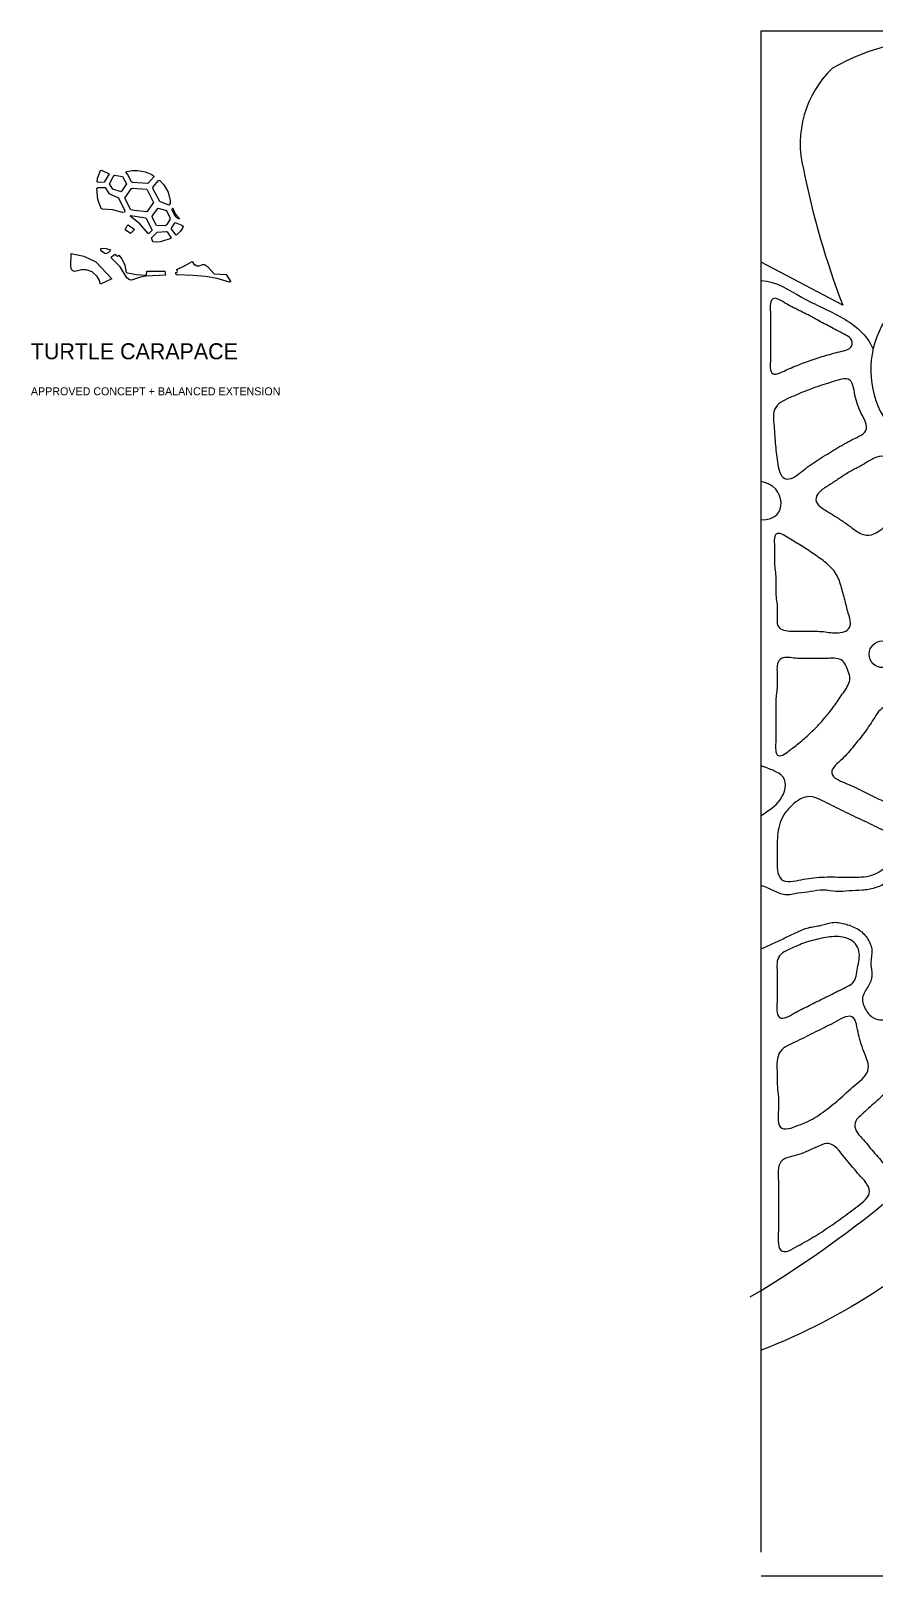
# Model space of a CAD drawing. Header units: inches. Extents: x 36 to 189, y -75 to 56.
# Drawn here: x 128 to 149.07, y 17.31 to 55.9 of the extents above; entities that cross this region are included whole.
import ezdxf

# ---------------------------------------------------------------- set-up
doc = ezdxf.new("R2010")
doc.units = ezdxf.units.IN
for name, color, linetype, lineweight in [('01_ORIGINAL_CAD', 7, 'Continuous', 20), ('10_EXTENSION_MASSES', 7, 'Continuous', 15), ('11_NODAL_COURTS', 7, 'Continuous', 15), ('12_OPTION_LABEL', 7, 'Continuous', 15), ('13_CONCEPT_ICON', 7, 'Continuous', 15), ('15_NEIGHBOURHOOD_CIRCULATION', 7, 'Continuous', 13)]:
    doc.layers.add(name, color=color, linetype=linetype, lineweight=lineweight)

# ---------------------------------------------------------------- blocks, each defined once
blk = doc.blocks.new('CONCEPT_ICON_02_TURTLE')
at = {"layer": '13_CONCEPT_ICON'}
for points in [[(48.27, 45.26), (49.14, 44.83), (48.56, 43.84), (47.86, 43.82), (47.76, 43.89), (47.81, 44.33), (48.13, 45.19)], [(51.81, 45.21), (52.49, 45.21), (53.34, 45.05), (54.11, 44.73), (54.31, 44.58), (54.34, 44.48), (53.66, 43.71), (51.87, 43.82), (51.77, 43.89), (51.29, 44.8), (51.1, 45), (51.23, 45.1)], [(47.83, 43.22), (48.7, 43.22), (49.12, 42.55), (50.23, 42.04), (50.98, 40.5), (50.93, 40.36), (50.71, 40.33), (49.59, 40.62), (48.37, 40.7), (48.22, 40.8), (47.82, 41.82), (47.71, 43.1)], [(49.79, 44.65), (50.71, 44.51), (51.16, 43.66), (50.53, 42.74), (49.56, 43.04), (49.19, 43.67), (49.62, 44.47)], [(51.86, 43.17), (53.55, 43.04), (54.32, 41.5), (53.53, 40.41), (52.09, 40.54), (51.67, 40.64), (51, 41.93), (51, 42.05), (51.74, 43.1)], [(54.92, 44.09), (55.04, 44.06), (55.51, 43.53), (56.02, 42.67), (56.26, 41.73), (56.26, 41.37), (56.11, 41.16), (55.04, 41.61), (54.24, 43.11), (54.27, 43.32)], [(51.66, 39.98), (53.43, 39.71), (54.14, 38.26), (53.78, 37.89), (53.68, 37.89), (52.73, 39.01), (51.59, 39.89)], [(54.85, 40.84), (55.84, 40.54), (56.23, 39.75), (56.23, 39.49), (55.86, 38.93), (55.69, 38.78), (54.66, 38.8), (54.17, 39.76), (54.19, 39.99)], [(56.58, 40.82), (56.85, 40.18), (57.32, 39.56), (57.02, 39.69), (56.85, 39.9), (56.5, 40.65), (56.53, 40.81)], [(51.36, 38.88), (52.1, 38.34), (51.65, 37.86), (51.01, 38.29), (51.25, 38.78)], [(55.77, 38.13), (55.89, 38.06), (56.34, 37.41), (56.32, 37.3), (55.11, 36.92), (54.71, 36.87), (54.25, 36.91), (54.09, 37.36), (54.72, 38.02)], [(56.84, 39.15), (57.6, 38.85), (57.75, 38.73), (57.7, 38.5), (57.46, 38.15), (57.07, 37.76), (56.94, 37.7), (56.4, 38.39), (56.4, 38.49)], [(48.24, 36.16), (48.81, 36.12), (49.29, 35.97), (49.23, 35.82), (49.03, 35.63), (48.72, 35.52), (48.28, 35.78), (48.2, 35.97)], [(48.15, 31.98), (47.99, 32.48), (47.75, 32.89), (47.16, 33.4), (46.46, 33.67), (45.93, 33.67), (45.17, 33.45), (44.93, 33.53), (44.78, 33.69), (44.7, 34.09), (44.72, 35.56), (46.2, 35.25), (47.6, 34.6), (49.45, 32.6)], [(49.8, 35.46), (50.13, 35.25), (50.26, 35.36), (50.61, 34.95), (50.97, 34.21), (51.13, 33.36), (52.29, 33.12), (53.48, 33.03), (53.55, 33.51), (55.62, 33.51), (55.72, 33.03), (53.47, 32.92), (52.81, 32.79), (51.74, 32.44), (51.52, 32.47), (51.21, 32.72), (50.43, 34.02), (49.42, 35), (49.42, 35.18)], [(59.07, 34.21), (59.15, 34.26), (59.36, 34.13), (59.68, 34.13), (60.03, 34.29), (60.26, 34.29), (60.58, 34.05), (61.38, 33.17), (62.78, 33.11), (63.33, 32.25), (63.14, 32.21), (61.73, 32.66), (60.38, 32.87), (58.94, 33.01), (57.04, 33.06), (56.91, 33.16), (56.91, 33.33), (57.08, 33.38), (57.12, 33.47), (57.04, 33.7), (57.93, 34.11), (58.8, 34.62)]]:
    blk.add_lwpolyline(points, close=True, dxfattribs=at)
blk = doc.blocks.new('OPTION_02_TURTLE')
at = {"layer": '13_CONCEPT_ICON', "xscale": 0.2146592628810802, "yscale": 0.2146592628810802, "zscale": 0.2146592628810802}
blk.add_blockref('CONCEPT_ICON_02_TURTLE', (64.405, 42.71), dxfattribs=at)
at = {"layer": '12_OPTION_LABEL'}
for s, height, p in [('TURTLE CARAPACE', 0.4, (73, 47.7)), ('APPROVED CONCEPT + BALANCED EXTENSION', 0.2, (73, 46.8))]:
    blk.add_text(s, height=height, dxfattribs=at).set_placement(p)
blk = doc.blocks.new('OPTION_03_STARFISH')
at = {"layer": '01_ORIGINAL_CAD'}
for p, q in [((36.248, 17.906), (36.248, 55.9)), ((36.248, 55.9), (71.442, 55.9)), ((71.442, 17.312), (36.248, 17.312))]:
    blk.add_line(p, q, dxfattribs=at)
blk.add_lwpolyline([(38.284, 49.049), (36.248, 50.129)], dxfattribs=at)
blk.add_lwpolyline([(53.65, 30.945), (50.4, 30.004), (48.095, 29.84), (45.427, 29.473), (42.376, 26.597), (41.758, 26.597, -0.10797), (36.248, 22.954)], format="xyb", dxfattribs=at)
for centre, radius, start, end in [((40.658, 50.423), 5.252, 85.2142, 120.0956), ((39.813, 53.089), 2.593, 133.6015, 194.2753), ((57.911, 56.571), 21.019, 191.3089, 200.9684), ((41.312, 47.434), 2.33, 105.2161, 220.7715), ((22.02, 47.825), 27.364, 300.648, 321.9453)]:
    blk.add_arc(centre, radius, start, end, dxfattribs=at)
at = {"layer": '10_EXTENSION_MASSES'}
for points, knots in [([(36.579, 47.329), (36.527, 47.335), (36.493, 47.377), (36.479, 47.437), (36.465, 47.496), (36.471, 47.574), (36.475, 47.647), (36.478, 47.72), (36.479, 47.787), (36.479, 47.855), (36.479, 47.922), (36.478, 47.99), (36.478, 48.058), (36.477, 48.126), (36.478, 48.195), (36.478, 48.263), (36.478, 48.331), (36.477, 48.4), (36.478, 48.468), (36.478, 48.536), (36.478, 48.604), (36.479, 48.672), (36.479, 48.739), (36.479, 48.806), (36.476, 48.878), (36.472, 48.95), (36.465, 49.026), (36.475, 49.091), (36.485, 49.156), (36.512, 49.21), (36.56, 49.221), (36.607, 49.233), (36.675, 49.203), (36.738, 49.168), (36.801, 49.133), (36.86, 49.092), (36.92, 49.058), (36.979, 49.024), (37.039, 48.996), (37.099, 48.966), (37.159, 48.936), (37.22, 48.905), (37.281, 48.875), (37.342, 48.845), (37.404, 48.816), (37.464, 48.784), (37.525, 48.753), (37.583, 48.718), (37.642, 48.685), (37.701, 48.652), (37.76, 48.62), (37.821, 48.589), (37.881, 48.558), (37.943, 48.529), (38.002, 48.497), (38.062, 48.465), (38.119, 48.429), (38.179, 48.398), (38.239, 48.366), (38.302, 48.338), (38.363, 48.302), (38.424, 48.266), (38.484, 48.223), (38.508, 48.168), (38.533, 48.113), (38.523, 48.046), (38.483, 48.001), (38.444, 47.956), (38.374, 47.932), (38.306, 47.913), (38.238, 47.894), (38.171, 47.88), (38.105, 47.864), (38.039, 47.847), (37.975, 47.828), (37.91, 47.809), (37.845, 47.791), (37.78, 47.773), (37.715, 47.752), (37.65, 47.732), (37.586, 47.709), (37.521, 47.687), (37.457, 47.664), (37.392, 47.642), (37.329, 47.619), (37.265, 47.595), (37.203, 47.57), (37.141, 47.546), (37.079, 47.522), (37.017, 47.497), (36.956, 47.47), (36.894, 47.443), (36.833, 47.413), (36.767, 47.383), (36.701, 47.353), (36.631, 47.324), (36.579, 47.329)], [0, 0, 0, 0, 0.03125, 0.03125, 0.03125, 0.0625, 0.0625, 0.0625, 0.09375, 0.09375, 0.09375, 0.125, 0.125, 0.125, 0.15625, 0.15625, 0.15625, 0.1875, 0.1875, 0.1875, 0.21875, 0.21875, 0.21875, 0.25, 0.25, 0.25, 0.28125, 0.28125, 0.28125, 0.3125, 0.3125, 0.3125, 0.34375, 0.34375, 0.34375, 0.375, 0.375, 0.375, 0.40625, 0.40625, 0.40625, 0.4375, 0.4375, 0.4375, 0.46875, 0.46875, 0.46875, 0.5, 0.5, 0.5, 0.53125, 0.53125, 0.53125, 0.5625, 0.5625, 0.5625, 0.59375, 0.59375, 0.59375, 0.625, 0.625, 0.625, 0.65625, 0.65625, 0.65625, 0.6875, 0.6875, 0.6875, 0.71875, 0.71875, 0.71875, 0.75, 0.75, 0.75, 0.78125, 0.78125, 0.78125, 0.8125, 0.8125, 0.8125, 0.84375, 0.84375, 0.84375, 0.875, 0.875, 0.875, 0.90625, 0.90625, 0.90625, 0.9375, 0.9375, 0.9375, 0.96875, 0.96875, 0.96875, 1, 1, 1, 1]), ([(36.564, 46.091), (36.555, 46.172), (36.543, 46.253), (36.552, 46.332), (36.561, 46.41), (36.592, 46.486), (36.643, 46.545), (36.693, 46.604), (36.764, 46.646), (36.837, 46.683), (36.91, 46.72), (36.985, 46.751), (37.058, 46.782), (37.132, 46.814), (37.205, 46.846), (37.278, 46.876), (37.352, 46.906), (37.426, 46.934), (37.501, 46.962), (37.576, 46.99), (37.651, 47.017), (37.727, 47.042), (37.803, 47.067), (37.879, 47.089), (37.956, 47.114), (38.034, 47.139), (38.112, 47.166), (38.193, 47.188), (38.275, 47.209), (38.359, 47.226), (38.42, 47.203), (38.48, 47.18), (38.516, 47.118), (38.539, 47.043), (38.561, 46.969), (38.57, 46.883), (38.586, 46.802), (38.602, 46.721), (38.625, 46.645), (38.652, 46.571), (38.679, 46.496), (38.71, 46.423), (38.747, 46.35), (38.784, 46.276), (38.827, 46.202), (38.855, 46.128), (38.882, 46.053), (38.893, 45.98), (38.863, 45.921), (38.833, 45.862), (38.761, 45.817), (38.687, 45.778), (38.613, 45.739), (38.537, 45.704), (38.465, 45.667), (38.394, 45.63), (38.325, 45.589), (38.257, 45.549), (38.188, 45.509), (38.119, 45.469), (38.051, 45.428), (37.983, 45.386), (37.915, 45.344), (37.848, 45.302), (37.78, 45.26), (37.711, 45.218), (37.644, 45.173), (37.577, 45.129), (37.511, 45.083), (37.446, 45.037), (37.381, 44.99), (37.317, 44.944), (37.252, 44.893), (37.187, 44.842), (37.122, 44.785), (37.05, 44.749), (36.977, 44.712), (36.898, 44.695), (36.836, 44.721), (36.774, 44.748), (36.729, 44.817), (36.701, 44.894), (36.674, 44.97), (36.663, 45.054), (36.653, 45.135), (36.642, 45.216), (36.631, 45.294), (36.621, 45.372), (36.612, 45.451), (36.603, 45.53), (36.597, 45.61), (36.59, 45.69), (36.585, 45.77), (36.581, 45.85), (36.576, 45.93), (36.572, 46.01), (36.564, 46.091)], [0, 0, 0, 0, 0.03125, 0.03125, 0.03125, 0.0625, 0.0625, 0.0625, 0.09375, 0.09375, 0.09375, 0.125, 0.125, 0.125, 0.15625, 0.15625, 0.15625, 0.1875, 0.1875, 0.1875, 0.21875, 0.21875, 0.21875, 0.25, 0.25, 0.25, 0.28125, 0.28125, 0.28125, 0.3125, 0.3125, 0.3125, 0.34375, 0.34375, 0.34375, 0.375, 0.375, 0.375, 0.40625, 0.40625, 0.40625, 0.4375, 0.4375, 0.4375, 0.46875, 0.46875, 0.46875, 0.5, 0.5, 0.5, 0.53125, 0.53125, 0.53125, 0.5625, 0.5625, 0.5625, 0.59375, 0.59375, 0.59375, 0.625, 0.625, 0.625, 0.65625, 0.65625, 0.65625, 0.6875, 0.6875, 0.6875, 0.71875, 0.71875, 0.71875, 0.75, 0.75, 0.75, 0.78125, 0.78125, 0.78125, 0.8125, 0.8125, 0.8125, 0.84375, 0.84375, 0.84375, 0.875, 0.875, 0.875, 0.90625, 0.90625, 0.90625, 0.9375, 0.9375, 0.9375, 0.96875, 0.96875, 0.96875, 1, 1, 1, 1]), ([(37.627, 44.131), (37.596, 44.202), (37.617, 44.284), (37.67, 44.352), (37.724, 44.42), (37.811, 44.473), (37.892, 44.525), (37.973, 44.576), (38.048, 44.625), (38.123, 44.676), (38.199, 44.726), (38.274, 44.777), (38.351, 44.825), (38.428, 44.873), (38.508, 44.917), (38.587, 44.96), (38.666, 45.003), (38.746, 45.045), (38.826, 45.092), (38.905, 45.14), (38.986, 45.193), (39.069, 45.232), (39.152, 45.271), (39.237, 45.296), (39.31, 45.271), (39.383, 45.246), (39.444, 45.171), (39.498, 45.092), (39.552, 45.014), (39.598, 44.932), (39.647, 44.854), (39.695, 44.777), (39.746, 44.703), (39.798, 44.628), (39.85, 44.553), (39.905, 44.476), (39.953, 44.396), (40.002, 44.316), (40.045, 44.231), (40.036, 44.154), (40.028, 44.077), (39.968, 44.007), (39.898, 43.947), (39.828, 43.886), (39.747, 43.835), (39.671, 43.781), (39.596, 43.727), (39.527, 43.671), (39.456, 43.614), (39.386, 43.557), (39.315, 43.5), (39.239, 43.445), (39.163, 43.39), (39.083, 43.337), (38.998, 43.316), (38.913, 43.296), (38.824, 43.307), (38.742, 43.342), (38.66, 43.377), (38.585, 43.437), (38.51, 43.493), (38.435, 43.549), (38.36, 43.602), (38.286, 43.653), (38.211, 43.704), (38.136, 43.754), (38.059, 43.802), (37.982, 43.849), (37.903, 43.896), (37.822, 43.948), (37.741, 44.001), (37.658, 44.06), (37.627, 44.131)], [0, 0, 0, 0, 0.041667, 0.041667, 0.041667, 0.083333, 0.083333, 0.083333, 0.125, 0.125, 0.125, 0.166667, 0.166667, 0.166667, 0.208333, 0.208333, 0.208333, 0.25, 0.25, 0.25, 0.291667, 0.291667, 0.291667, 0.333333, 0.333333, 0.333333, 0.375, 0.375, 0.375, 0.416667, 0.416667, 0.416667, 0.458333, 0.458333, 0.458333, 0.5, 0.5, 0.5, 0.541667, 0.541667, 0.541667, 0.583333, 0.583333, 0.583333, 0.625, 0.625, 0.625, 0.666667, 0.666667, 0.666667, 0.708333, 0.708333, 0.708333, 0.75, 0.75, 0.75, 0.791667, 0.791667, 0.791667, 0.833333, 0.833333, 0.833333, 0.875, 0.875, 0.875, 0.916667, 0.916667, 0.916667, 0.958333, 0.958333, 0.958333, 1, 1, 1, 1]), ([(36.684, 43.353), (36.732, 43.351), (36.794, 43.317), (36.851, 43.282), (36.909, 43.248), (36.963, 43.214), (37.016, 43.182), (37.069, 43.149), (37.121, 43.119), (37.173, 43.087), (37.226, 43.056), (37.279, 43.024), (37.331, 42.99), (37.384, 42.956), (37.435, 42.921), (37.487, 42.886), (37.539, 42.85), (37.591, 42.815), (37.642, 42.779), (37.694, 42.744), (37.745, 42.708), (37.794, 42.671), (37.844, 42.633), (37.892, 42.593), (37.938, 42.551), (37.984, 42.508), (38.028, 42.463), (38.066, 42.413), (38.104, 42.364), (38.137, 42.31), (38.164, 42.254), (38.19, 42.198), (38.21, 42.138), (38.228, 42.079), (38.246, 42.019), (38.263, 41.958), (38.279, 41.899), (38.296, 41.839), (38.314, 41.779), (38.329, 41.719), (38.345, 41.659), (38.359, 41.599), (38.373, 41.539), (38.388, 41.479), (38.402, 41.419), (38.421, 41.359), (38.439, 41.299), (38.462, 41.238), (38.471, 41.177), (38.481, 41.115), (38.478, 41.052), (38.451, 41.003), (38.424, 40.953), (38.372, 40.915), (38.314, 40.894), (38.255, 40.873), (38.19, 40.868), (38.126, 40.868), (38.062, 40.868), (37.999, 40.873), (37.937, 40.88), (37.876, 40.888), (37.815, 40.897), (37.753, 40.903), (37.691, 40.908), (37.628, 40.908), (37.565, 40.908), (37.502, 40.908), (37.439, 40.908), (37.376, 40.907), (37.313, 40.907), (37.251, 40.907), (37.188, 40.907), (37.126, 40.907), (37.063, 40.908), (36.999, 40.91), (36.936, 40.913), (36.87, 40.918), (36.812, 40.934), (36.753, 40.951), (36.702, 40.978), (36.674, 41.024), (36.646, 41.071), (36.641, 41.136), (36.641, 41.2), (36.641, 41.265), (36.646, 41.33), (36.647, 41.394), (36.649, 41.457), (36.647, 41.519), (36.641, 41.581), (36.635, 41.642), (36.624, 41.703), (36.618, 41.765), (36.612, 41.827), (36.61, 41.89), (36.61, 41.952), (36.61, 42.015), (36.613, 42.079), (36.613, 42.141), (36.614, 42.204), (36.612, 42.267), (36.607, 42.329), (36.601, 42.391), (36.59, 42.452), (36.584, 42.514), (36.578, 42.576), (36.576, 42.639), (36.576, 42.701), (36.577, 42.764), (36.578, 42.826), (36.578, 42.888), (36.578, 42.951), (36.577, 43.014), (36.574, 43.082), (36.571, 43.149), (36.567, 43.221), (36.583, 43.272), (36.599, 43.324), (36.635, 43.354), (36.684, 43.353)], [0, 0, 0, 0, 0.025, 0.025, 0.025, 0.05, 0.05, 0.05, 0.075, 0.075, 0.075, 0.1, 0.1, 0.1, 0.125, 0.125, 0.125, 0.15, 0.15, 0.15, 0.175, 0.175, 0.175, 0.2, 0.2, 0.2, 0.225, 0.225, 0.225, 0.25, 0.25, 0.25, 0.275, 0.275, 0.275, 0.3, 0.3, 0.3, 0.325, 0.325, 0.325, 0.35, 0.35, 0.35, 0.375, 0.375, 0.375, 0.4, 0.4, 0.4, 0.425, 0.425, 0.425, 0.45, 0.45, 0.45, 0.475, 0.475, 0.475, 0.5, 0.5, 0.5, 0.525, 0.525, 0.525, 0.55, 0.55, 0.55, 0.575, 0.575, 0.575, 0.6, 0.6, 0.6, 0.625, 0.625, 0.625, 0.65, 0.65, 0.65, 0.675, 0.675, 0.675, 0.7, 0.7, 0.7, 0.725, 0.725, 0.725, 0.75, 0.75, 0.75, 0.775, 0.775, 0.775, 0.8, 0.8, 0.8, 0.825, 0.825, 0.825, 0.85, 0.85, 0.85, 0.875, 0.875, 0.875, 0.9, 0.9, 0.9, 0.925, 0.925, 0.925, 0.95, 0.95, 0.95, 0.975, 0.975, 0.975, 1, 1, 1, 1]), ([(36.783, 37.815), (36.729, 37.794), (36.676, 37.793), (36.645, 37.825), (36.614, 37.857), (36.606, 37.921), (36.605, 37.985), (36.603, 38.049), (36.608, 38.113), (36.61, 38.176), (36.613, 38.238), (36.612, 38.297), (36.612, 38.358), (36.611, 38.418), (36.611, 38.479), (36.611, 38.54), (36.611, 38.601), (36.611, 38.662), (36.611, 38.723), (36.611, 38.784), (36.611, 38.845), (36.611, 38.906), (36.611, 38.967), (36.609, 39.028), (36.61, 39.089), (36.61, 39.15), (36.611, 39.211), (36.617, 39.271), (36.623, 39.331), (36.634, 39.39), (36.64, 39.45), (36.646, 39.51), (36.647, 39.571), (36.648, 39.631), (36.648, 39.692), (36.647, 39.753), (36.645, 39.814), (36.642, 39.876), (36.638, 39.939), (36.642, 40.001), (36.645, 40.063), (36.656, 40.124), (36.688, 40.169), (36.72, 40.214), (36.774, 40.243), (36.832, 40.253), (36.89, 40.262), (36.952, 40.252), (37.014, 40.244), (37.075, 40.236), (37.135, 40.23), (37.195, 40.228), (37.256, 40.226), (37.317, 40.228), (37.378, 40.229), (37.439, 40.23), (37.5, 40.23), (37.561, 40.23), (37.622, 40.229), (37.683, 40.229), (37.743, 40.229), (37.804, 40.229), (37.865, 40.229), (37.926, 40.231), (37.988, 40.232), (38.051, 40.235), (38.112, 40.229), (38.174, 40.222), (38.233, 40.207), (38.276, 40.173), (38.318, 40.14), (38.344, 40.088), (38.368, 40.033), (38.393, 39.978), (38.417, 39.92), (38.435, 39.863), (38.454, 39.805), (38.468, 39.748), (38.461, 39.692), (38.454, 39.636), (38.427, 39.58), (38.397, 39.527), (38.366, 39.473), (38.332, 39.422), (38.298, 39.371), (38.264, 39.321), (38.229, 39.271), (38.194, 39.222), (38.159, 39.172), (38.124, 39.123), (38.09, 39.073), (38.055, 39.023), (38.021, 38.973), (37.984, 38.926), (37.946, 38.878), (37.906, 38.832), (37.867, 38.787), (37.827, 38.741), (37.789, 38.694), (37.749, 38.649), (37.709, 38.603), (37.668, 38.559), (37.626, 38.515), (37.583, 38.471), (37.54, 38.428), (37.496, 38.386), (37.453, 38.343), (37.409, 38.301), (37.364, 38.261), (37.318, 38.221), (37.271, 38.182), (37.225, 38.144), (37.178, 38.106), (37.132, 38.068), (37.085, 38.031), (37.038, 37.994), (36.991, 37.958), (36.94, 37.919), (36.89, 37.88), (36.836, 37.837), (36.783, 37.815)], [0, 0, 0, 0, 0.025, 0.025, 0.025, 0.05, 0.05, 0.05, 0.075, 0.075, 0.075, 0.1, 0.1, 0.1, 0.125, 0.125, 0.125, 0.15, 0.15, 0.15, 0.175, 0.175, 0.175, 0.2, 0.2, 0.2, 0.225, 0.225, 0.225, 0.25, 0.25, 0.25, 0.275, 0.275, 0.275, 0.3, 0.3, 0.3, 0.325, 0.325, 0.325, 0.35, 0.35, 0.35, 0.375, 0.375, 0.375, 0.4, 0.4, 0.4, 0.425, 0.425, 0.425, 0.45, 0.45, 0.45, 0.475, 0.475, 0.475, 0.5, 0.5, 0.5, 0.525, 0.525, 0.525, 0.55, 0.55, 0.55, 0.575, 0.575, 0.575, 0.6, 0.6, 0.6, 0.625, 0.625, 0.625, 0.65, 0.65, 0.65, 0.675, 0.675, 0.675, 0.7, 0.7, 0.7, 0.725, 0.725, 0.725, 0.75, 0.75, 0.75, 0.775, 0.775, 0.775, 0.8, 0.8, 0.8, 0.825, 0.825, 0.825, 0.85, 0.85, 0.85, 0.875, 0.875, 0.875, 0.9, 0.9, 0.9, 0.925, 0.925, 0.925, 0.95, 0.95, 0.95, 0.975, 0.975, 0.975, 1, 1, 1, 1]), ([(38.007, 37.375), (38.003, 37.433), (38.045, 37.495), (38.097, 37.552), (38.148, 37.609), (38.209, 37.66), (38.265, 37.712), (38.32, 37.764), (38.369, 37.818), (38.417, 37.873), (38.465, 37.929), (38.512, 37.986), (38.558, 38.043), (38.605, 38.1), (38.652, 38.157), (38.698, 38.215), (38.744, 38.272), (38.789, 38.331), (38.833, 38.39), (38.877, 38.45), (38.92, 38.51), (38.961, 38.571), (39.002, 38.631), (39.042, 38.692), (39.083, 38.757), (39.123, 38.822), (39.164, 38.891), (39.217, 38.941), (39.27, 38.992), (39.335, 39.025), (39.399, 39.019), (39.463, 39.013), (39.525, 38.968), (39.578, 38.913), (39.631, 38.858), (39.674, 38.794), (39.716, 38.733), (39.759, 38.671), (39.801, 38.611), (39.844, 38.552), (39.887, 38.492), (39.93, 38.431), (39.97, 38.369), (40.01, 38.307), (40.047, 38.243), (40.087, 38.181), (40.127, 38.118), (40.169, 38.057), (40.207, 37.992), (40.244, 37.926), (40.277, 37.856), (40.287, 37.786), (40.298, 37.715), (40.287, 37.643), (40.256, 37.578), (40.226, 37.514), (40.175, 37.456), (40.128, 37.397), (40.081, 37.338), (40.038, 37.277), (39.999, 37.216), (39.961, 37.154), (39.926, 37.091), (39.896, 37.024), (39.866, 36.958), (39.841, 36.888), (39.817, 36.815), (39.793, 36.741), (39.769, 36.664), (39.724, 36.616), (39.68, 36.568), (39.614, 36.549), (39.545, 36.559), (39.477, 36.57), (39.405, 36.609), (39.337, 36.644), (39.268, 36.679), (39.201, 36.71), (39.135, 36.741), (39.068, 36.773), (39.002, 36.805), (38.935, 36.838), (38.868, 36.87), (38.801, 36.903), (38.734, 36.937), (38.668, 36.971), (38.603, 37.006), (38.537, 37.037), (38.47, 37.067), (38.403, 37.094), (38.332, 37.123), (38.261, 37.151), (38.187, 37.181), (38.124, 37.223), (38.062, 37.264), (38.012, 37.317), (38.007, 37.375)], [0, 0, 0, 0, 0.03125, 0.03125, 0.03125, 0.0625, 0.0625, 0.0625, 0.09375, 0.09375, 0.09375, 0.125, 0.125, 0.125, 0.15625, 0.15625, 0.15625, 0.1875, 0.1875, 0.1875, 0.21875, 0.21875, 0.21875, 0.25, 0.25, 0.25, 0.28125, 0.28125, 0.28125, 0.3125, 0.3125, 0.3125, 0.34375, 0.34375, 0.34375, 0.375, 0.375, 0.375, 0.40625, 0.40625, 0.40625, 0.4375, 0.4375, 0.4375, 0.46875, 0.46875, 0.46875, 0.5, 0.5, 0.5, 0.53125, 0.53125, 0.53125, 0.5625, 0.5625, 0.5625, 0.59375, 0.59375, 0.59375, 0.625, 0.625, 0.625, 0.65625, 0.65625, 0.65625, 0.6875, 0.6875, 0.6875, 0.71875, 0.71875, 0.71875, 0.75, 0.75, 0.75, 0.78125, 0.78125, 0.78125, 0.8125, 0.8125, 0.8125, 0.84375, 0.84375, 0.84375, 0.875, 0.875, 0.875, 0.90625, 0.90625, 0.90625, 0.9375, 0.9375, 0.9375, 0.96875, 0.96875, 0.96875, 1, 1, 1, 1]), ([(36.664, 34.877), (36.643, 34.961), (36.642, 35.055), (36.642, 35.146), (36.642, 35.237), (36.644, 35.325), (36.644, 35.413), (36.644, 35.501), (36.642, 35.589), (36.646, 35.677), (36.649, 35.765), (36.658, 35.852), (36.673, 35.938), (36.688, 36.024), (36.71, 36.109), (36.744, 36.189), (36.778, 36.269), (36.824, 36.345), (36.878, 36.414), (36.932, 36.483), (36.995, 36.544), (37.063, 36.603), (37.131, 36.661), (37.203, 36.716), (37.282, 36.747), (37.36, 36.779), (37.444, 36.786), (37.527, 36.77), (37.611, 36.754), (37.692, 36.715), (37.773, 36.676), (37.853, 36.638), (37.932, 36.599), (38.011, 36.56), (38.089, 36.521), (38.168, 36.481), (38.246, 36.441), (38.324, 36.401), (38.403, 36.362), (38.482, 36.324), (38.562, 36.286), (38.642, 36.25), (38.722, 36.213), (38.802, 36.176), (38.881, 36.139), (38.959, 36.1), (39.038, 36.061), (39.114, 36.02), (39.196, 35.983), (39.277, 35.945), (39.363, 35.911), (39.443, 35.869), (39.522, 35.828), (39.595, 35.78), (39.627, 35.712), (39.659, 35.643), (39.649, 35.554), (39.624, 35.468), (39.599, 35.381), (39.558, 35.298), (39.511, 35.222), (39.463, 35.146), (39.409, 35.077), (39.346, 35.017), (39.283, 34.957), (39.211, 34.905), (39.133, 34.867), (39.055, 34.828), (38.97, 34.802), (38.884, 34.787), (38.797, 34.772), (38.709, 34.769), (38.621, 34.768), (38.533, 34.767), (38.444, 34.769), (38.355, 34.769), (38.267, 34.77), (38.178, 34.77), (38.09, 34.771), (38.001, 34.771), (37.913, 34.773), (37.824, 34.77), (37.736, 34.768), (37.649, 34.761), (37.563, 34.752), (37.476, 34.742), (37.391, 34.73), (37.305, 34.714), (37.219, 34.698), (37.131, 34.679), (37.041, 34.668), (36.952, 34.656), (36.86, 34.651), (36.793, 34.686), (36.727, 34.72), (36.685, 34.793), (36.664, 34.877)], [0, 0, 0, 0, 0.03125, 0.03125, 0.03125, 0.0625, 0.0625, 0.0625, 0.09375, 0.09375, 0.09375, 0.125, 0.125, 0.125, 0.15625, 0.15625, 0.15625, 0.1875, 0.1875, 0.1875, 0.21875, 0.21875, 0.21875, 0.25, 0.25, 0.25, 0.28125, 0.28125, 0.28125, 0.3125, 0.3125, 0.3125, 0.34375, 0.34375, 0.34375, 0.375, 0.375, 0.375, 0.40625, 0.40625, 0.40625, 0.4375, 0.4375, 0.4375, 0.46875, 0.46875, 0.46875, 0.5, 0.5, 0.5, 0.53125, 0.53125, 0.53125, 0.5625, 0.5625, 0.5625, 0.59375, 0.59375, 0.59375, 0.625, 0.625, 0.625, 0.65625, 0.65625, 0.65625, 0.6875, 0.6875, 0.6875, 0.71875, 0.71875, 0.71875, 0.75, 0.75, 0.75, 0.78125, 0.78125, 0.78125, 0.8125, 0.8125, 0.8125, 0.84375, 0.84375, 0.84375, 0.875, 0.875, 0.875, 0.90625, 0.90625, 0.90625, 0.9375, 0.9375, 0.9375, 0.96875, 0.96875, 0.96875, 1, 1, 1, 1]), ([(36.703, 31.264), (36.661, 31.294), (36.644, 31.364), (36.638, 31.437), (36.633, 31.509), (36.64, 31.585), (36.643, 31.657), (36.645, 31.729), (36.645, 31.799), (36.644, 31.869), (36.644, 31.939), (36.643, 32.009), (36.644, 32.08), (36.644, 32.151), (36.645, 32.221), (36.644, 32.292), (36.643, 32.362), (36.641, 32.433), (36.64, 32.505), (36.638, 32.577), (36.638, 32.651), (36.66, 32.714), (36.681, 32.778), (36.724, 32.831), (36.779, 32.873), (36.834, 32.915), (36.901, 32.945), (36.966, 32.975), (37.031, 33.004), (37.095, 33.032), (37.159, 33.059), (37.224, 33.086), (37.288, 33.112), (37.354, 33.134), (37.42, 33.156), (37.487, 33.174), (37.554, 33.191), (37.621, 33.209), (37.689, 33.226), (37.757, 33.241), (37.824, 33.256), (37.893, 33.267), (37.962, 33.275), (38.032, 33.282), (38.102, 33.286), (38.173, 33.282), (38.243, 33.278), (38.313, 33.268), (38.38, 33.245), (38.447, 33.223), (38.511, 33.189), (38.562, 33.142), (38.613, 33.095), (38.652, 33.035), (38.674, 32.969), (38.696, 32.904), (38.701, 32.832), (38.696, 32.763), (38.692, 32.693), (38.676, 32.625), (38.664, 32.556), (38.652, 32.487), (38.643, 32.417), (38.629, 32.348), (38.615, 32.278), (38.596, 32.211), (38.557, 32.158), (38.517, 32.105), (38.457, 32.067), (38.394, 32.033), (38.332, 32), (38.266, 31.97), (38.203, 31.939), (38.139, 31.908), (38.077, 31.876), (38.015, 31.844), (37.952, 31.813), (37.889, 31.782), (37.825, 31.751), (37.762, 31.721), (37.699, 31.69), (37.636, 31.658), (37.573, 31.627), (37.511, 31.594), (37.448, 31.562), (37.385, 31.53), (37.321, 31.5), (37.258, 31.469), (37.196, 31.438), (37.134, 31.407), (37.072, 31.371), (37.009, 31.334), (36.946, 31.292), (36.88, 31.267), (36.814, 31.241), (36.746, 31.233), (36.703, 31.264)], [0, 0, 0, 0, 0.03125, 0.03125, 0.03125, 0.0625, 0.0625, 0.0625, 0.09375, 0.09375, 0.09375, 0.125, 0.125, 0.125, 0.15625, 0.15625, 0.15625, 0.1875, 0.1875, 0.1875, 0.21875, 0.21875, 0.21875, 0.25, 0.25, 0.25, 0.28125, 0.28125, 0.28125, 0.3125, 0.3125, 0.3125, 0.34375, 0.34375, 0.34375, 0.375, 0.375, 0.375, 0.40625, 0.40625, 0.40625, 0.4375, 0.4375, 0.4375, 0.46875, 0.46875, 0.46875, 0.5, 0.5, 0.5, 0.53125, 0.53125, 0.53125, 0.5625, 0.5625, 0.5625, 0.59375, 0.59375, 0.59375, 0.625, 0.625, 0.625, 0.65625, 0.65625, 0.65625, 0.6875, 0.6875, 0.6875, 0.71875, 0.71875, 0.71875, 0.75, 0.75, 0.75, 0.78125, 0.78125, 0.78125, 0.8125, 0.8125, 0.8125, 0.84375, 0.84375, 0.84375, 0.875, 0.875, 0.875, 0.90625, 0.90625, 0.90625, 0.9375, 0.9375, 0.9375, 0.96875, 0.96875, 0.96875, 1, 1, 1, 1]), ([(36.652, 30.238), (36.668, 30.32), (36.702, 30.397), (36.758, 30.455), (36.813, 30.512), (36.891, 30.552), (36.97, 30.59), (37.048, 30.628), (37.126, 30.664), (37.203, 30.701), (37.28, 30.738), (37.355, 30.777), (37.431, 30.815), (37.508, 30.853), (37.584, 30.891), (37.661, 30.929), (37.737, 30.967), (37.814, 31.005), (37.889, 31.042), (37.965, 31.08), (38.039, 31.117), (38.117, 31.161), (38.195, 31.205), (38.277, 31.254), (38.354, 31.278), (38.432, 31.302), (38.505, 31.3), (38.552, 31.254), (38.599, 31.208), (38.619, 31.119), (38.638, 31.032), (38.656, 30.944), (38.673, 30.859), (38.693, 30.777), (38.713, 30.695), (38.738, 30.615), (38.765, 30.534), (38.793, 30.454), (38.824, 30.374), (38.856, 30.292), (38.888, 30.211), (38.921, 30.129), (38.924, 30.049), (38.926, 29.969), (38.898, 29.891), (38.85, 29.822), (38.802, 29.754), (38.735, 29.695), (38.669, 29.638), (38.603, 29.582), (38.538, 29.527), (38.474, 29.472), (38.41, 29.416), (38.348, 29.358), (38.285, 29.301), (38.221, 29.245), (38.157, 29.189), (38.091, 29.135), (38.026, 29.081), (37.96, 29.029), (37.892, 28.977), (37.825, 28.926), (37.757, 28.875), (37.686, 28.827), (37.616, 28.779), (37.544, 28.733), (37.469, 28.695), (37.395, 28.657), (37.317, 28.627), (37.237, 28.594), (37.157, 28.562), (37.074, 28.527), (36.989, 28.502), (36.904, 28.478), (36.816, 28.464), (36.759, 28.496), (36.703, 28.528), (36.678, 28.605), (36.67, 28.69), (36.662, 28.776), (36.671, 28.869), (36.676, 28.957), (36.681, 29.046), (36.682, 29.13), (36.678, 29.214), (36.674, 29.299), (36.664, 29.383), (36.657, 29.467), (36.65, 29.552), (36.645, 29.636), (36.643, 29.722), (36.64, 29.807), (36.641, 29.892), (36.64, 29.979), (36.639, 30.066), (36.636, 30.155), (36.652, 30.238)], [0, 0, 0, 0, 0.03125, 0.03125, 0.03125, 0.0625, 0.0625, 0.0625, 0.09375, 0.09375, 0.09375, 0.125, 0.125, 0.125, 0.15625, 0.15625, 0.15625, 0.1875, 0.1875, 0.1875, 0.21875, 0.21875, 0.21875, 0.25, 0.25, 0.25, 0.28125, 0.28125, 0.28125, 0.3125, 0.3125, 0.3125, 0.34375, 0.34375, 0.34375, 0.375, 0.375, 0.375, 0.40625, 0.40625, 0.40625, 0.4375, 0.4375, 0.4375, 0.46875, 0.46875, 0.46875, 0.5, 0.5, 0.5, 0.53125, 0.53125, 0.53125, 0.5625, 0.5625, 0.5625, 0.59375, 0.59375, 0.59375, 0.625, 0.625, 0.625, 0.65625, 0.65625, 0.65625, 0.6875, 0.6875, 0.6875, 0.71875, 0.71875, 0.71875, 0.75, 0.75, 0.75, 0.78125, 0.78125, 0.78125, 0.8125, 0.8125, 0.8125, 0.84375, 0.84375, 0.84375, 0.875, 0.875, 0.875, 0.90625, 0.90625, 0.90625, 0.9375, 0.9375, 0.9375, 0.96875, 0.96875, 0.96875, 1, 1, 1, 1]), ([(38.598, 28.478), (38.574, 28.543), (38.578, 28.614), (38.61, 28.675), (38.642, 28.736), (38.702, 28.789), (38.76, 28.841), (38.817, 28.893), (38.872, 28.945), (38.928, 28.995), (38.983, 29.045), (39.04, 29.093), (39.096, 29.143), (39.151, 29.192), (39.206, 29.244), (39.262, 29.294), (39.318, 29.343), (39.375, 29.392), (39.434, 29.437), (39.493, 29.482), (39.554, 29.525), (39.617, 29.564), (39.681, 29.603), (39.747, 29.639), (39.815, 29.671), (39.883, 29.704), (39.953, 29.733), (40.026, 29.749), (40.099, 29.764), (40.175, 29.767), (40.247, 29.752), (40.32, 29.738), (40.389, 29.707), (40.453, 29.668), (40.517, 29.629), (40.575, 29.582), (40.632, 29.534), (40.689, 29.485), (40.744, 29.436), (40.802, 29.388), (40.859, 29.34), (40.919, 29.294), (40.974, 29.241), (41.028, 29.188), (41.078, 29.129), (41.1, 29.061), (41.122, 28.994), (41.116, 28.919), (41.086, 28.852), (41.057, 28.786), (41.003, 28.729), (40.95, 28.673), (40.898, 28.618), (40.846, 28.564), (40.796, 28.508), (40.746, 28.453), (40.698, 28.396), (40.647, 28.341), (40.596, 28.286), (40.542, 28.233), (40.488, 28.181), (40.434, 28.128), (40.381, 28.075), (40.328, 28.022), (40.275, 27.968), (40.222, 27.915), (40.168, 27.862), (40.115, 27.809), (40.062, 27.756), (40.008, 27.705), (39.953, 27.654), (39.898, 27.604), (39.84, 27.552), (39.782, 27.5), (39.721, 27.445), (39.657, 27.423), (39.593, 27.4), (39.524, 27.41), (39.465, 27.447), (39.406, 27.483), (39.357, 27.547), (39.308, 27.608), (39.259, 27.668), (39.211, 27.725), (39.162, 27.781), (39.113, 27.838), (39.064, 27.894), (39.016, 27.95), (38.968, 28.007), (38.921, 28.065), (38.873, 28.121), (38.824, 28.178), (38.774, 28.233), (38.724, 28.291), (38.673, 28.35), (38.621, 28.412), (38.598, 28.478)], [0, 0, 0, 0, 0.03125, 0.03125, 0.03125, 0.0625, 0.0625, 0.0625, 0.09375, 0.09375, 0.09375, 0.125, 0.125, 0.125, 0.15625, 0.15625, 0.15625, 0.1875, 0.1875, 0.1875, 0.21875, 0.21875, 0.21875, 0.25, 0.25, 0.25, 0.28125, 0.28125, 0.28125, 0.3125, 0.3125, 0.3125, 0.34375, 0.34375, 0.34375, 0.375, 0.375, 0.375, 0.40625, 0.40625, 0.40625, 0.4375, 0.4375, 0.4375, 0.46875, 0.46875, 0.46875, 0.5, 0.5, 0.5, 0.53125, 0.53125, 0.53125, 0.5625, 0.5625, 0.5625, 0.59375, 0.59375, 0.59375, 0.625, 0.625, 0.625, 0.65625, 0.65625, 0.65625, 0.6875, 0.6875, 0.6875, 0.71875, 0.71875, 0.71875, 0.75, 0.75, 0.75, 0.78125, 0.78125, 0.78125, 0.8125, 0.8125, 0.8125, 0.84375, 0.84375, 0.84375, 0.875, 0.875, 0.875, 0.90625, 0.90625, 0.90625, 0.9375, 0.9375, 0.9375, 0.96875, 0.96875, 0.96875, 1, 1, 1, 1]), ([(36.733, 25.452), (36.688, 25.495), (36.674, 25.583), (36.67, 25.671), (36.666, 25.759), (36.673, 25.846), (36.676, 25.931), (36.679, 26.015), (36.678, 26.097), (36.677, 26.18), (36.677, 26.263), (36.677, 26.346), (36.676, 26.43), (36.676, 26.513), (36.676, 26.597), (36.677, 26.68), (36.677, 26.764), (36.677, 26.847), (36.677, 26.93), (36.678, 27.013), (36.679, 27.096), (36.676, 27.18), (36.673, 27.265), (36.666, 27.352), (36.671, 27.436), (36.676, 27.52), (36.692, 27.601), (36.739, 27.658), (36.786, 27.716), (36.863, 27.749), (36.944, 27.775), (37.024, 27.8), (37.107, 27.818), (37.186, 27.842), (37.266, 27.866), (37.342, 27.896), (37.417, 27.929), (37.492, 27.961), (37.566, 27.996), (37.643, 28.033), (37.719, 28.07), (37.797, 28.109), (37.874, 28.114), (37.95, 28.119), (38.025, 28.09), (38.089, 28.04), (38.153, 27.991), (38.206, 27.92), (38.258, 27.853), (38.31, 27.786), (38.362, 27.723), (38.415, 27.66), (38.468, 27.597), (38.522, 27.535), (38.576, 27.472), (38.629, 27.41), (38.681, 27.347), (38.738, 27.284), (38.795, 27.22), (38.855, 27.157), (38.897, 27.086), (38.939, 27.015), (38.962, 26.938), (38.945, 26.866), (38.928, 26.795), (38.87, 26.729), (38.807, 26.672), (38.743, 26.615), (38.674, 26.566), (38.607, 26.516), (38.54, 26.466), (38.476, 26.415), (38.411, 26.365), (38.345, 26.316), (38.278, 26.268), (38.21, 26.22), (38.143, 26.172), (38.075, 26.125), (38.007, 26.078), (37.938, 26.031), (37.87, 25.983), (37.801, 25.938), (37.732, 25.892), (37.661, 25.848), (37.591, 25.805), (37.52, 25.762), (37.45, 25.719), (37.379, 25.679), (37.308, 25.639), (37.237, 25.601), (37.162, 25.557), (37.087, 25.513), (37.009, 25.463), (36.932, 25.437), (36.855, 25.411), (36.779, 25.409), (36.733, 25.452)], [0, 0, 0, 0, 0.03125, 0.03125, 0.03125, 0.0625, 0.0625, 0.0625, 0.09375, 0.09375, 0.09375, 0.125, 0.125, 0.125, 0.15625, 0.15625, 0.15625, 0.1875, 0.1875, 0.1875, 0.21875, 0.21875, 0.21875, 0.25, 0.25, 0.25, 0.28125, 0.28125, 0.28125, 0.3125, 0.3125, 0.3125, 0.34375, 0.34375, 0.34375, 0.375, 0.375, 0.375, 0.40625, 0.40625, 0.40625, 0.4375, 0.4375, 0.4375, 0.46875, 0.46875, 0.46875, 0.5, 0.5, 0.5, 0.53125, 0.53125, 0.53125, 0.5625, 0.5625, 0.5625, 0.59375, 0.59375, 0.59375, 0.625, 0.625, 0.625, 0.65625, 0.65625, 0.65625, 0.6875, 0.6875, 0.6875, 0.71875, 0.71875, 0.71875, 0.75, 0.75, 0.75, 0.78125, 0.78125, 0.78125, 0.8125, 0.8125, 0.8125, 0.84375, 0.84375, 0.84375, 0.875, 0.875, 0.875, 0.90625, 0.90625, 0.90625, 0.9375, 0.9375, 0.9375, 0.96875, 0.96875, 0.96875, 1, 1, 1, 1])]:
    blk.add_open_spline(points, degree=3, knots=knots, dxfattribs=at)
at = {"layer": '11_NODAL_COURTS'}
blk.add_circle((39.28, 40.335), 0.336, dxfattribs=at)
at = {"layer": '15_NEIGHBOURHOOD_CIRCULATION'}
for points, knots in [([(36.248, 49.667), (36.626, 49.654), (36.937, 49.427), (37.268, 49.244), (37.598, 49.061), (37.949, 48.921), (38.272, 48.735), (38.595, 48.549), (38.89, 48.317), (39.04, 47.952)], [0, 0, 0, 0, 0.333333, 0.333333, 0.333333, 0.666667, 0.666667, 0.666667, 1, 1, 1, 1]), ([(36.248, 36.308), (36.416, 36.427), (36.6, 36.53), (36.722, 36.702), (36.843, 36.873), (36.903, 37.114), (36.793, 37.264), (36.684, 37.415), (36.405, 37.476), (36.248, 37.547)], [0, 0, 0, 0, 0.333333, 0.333333, 0.333333, 0.666667, 0.666667, 0.666667, 1, 1, 1, 1]), ([(36.248, 32.975), (36.346, 33.021), (36.443, 33.066), (36.54, 33.111), (36.638, 33.157), (36.736, 33.202), (36.833, 33.248), (36.93, 33.293), (37.027, 33.338), (37.125, 33.384), (37.222, 33.43), (37.321, 33.478), (37.424, 33.505), (37.527, 33.532), (37.633, 33.539), (37.74, 33.564), (37.846, 33.588), (37.952, 33.63), (38.056, 33.638), (38.16, 33.646), (38.261, 33.62), (38.365, 33.589), (38.469, 33.558), (38.576, 33.522), (38.666, 33.467), (38.755, 33.412), (38.827, 33.338), (38.889, 33.249), (38.951, 33.159), (39.002, 33.055), (39.011, 32.951), (39.02, 32.847), (38.986, 32.743), (38.985, 32.634), (38.983, 32.524), (39.013, 32.409), (39.01, 32.309), (39.006, 32.209), (38.97, 32.124), (38.916, 32.037), (38.863, 31.949), (38.793, 31.858), (38.779, 31.756), (38.766, 31.653), (38.81, 31.54), (38.866, 31.445), (38.922, 31.35), (38.991, 31.273), (39.087, 31.233), (39.183, 31.193), (39.306, 31.19), (39.406, 31.229), (39.505, 31.268), (39.582, 31.35), (39.625, 31.447), (39.668, 31.544), (39.677, 31.657), (39.667, 31.764), (39.656, 31.872), (39.625, 31.974), (39.653, 32.068), (39.681, 32.161), (39.768, 32.245), (39.843, 32.326), (39.919, 32.407), (39.983, 32.485), (40.061, 32.557), (40.139, 32.629), (40.232, 32.695), (40.332, 32.734), (40.432, 32.773), (40.539, 32.786), (40.643, 32.811), (40.747, 32.836), (40.848, 32.873), (40.922, 32.948), (40.997, 33.023), (41.045, 33.134), (41.04, 33.238), (41.034, 33.342), (40.975, 33.439), (40.93, 33.537), (40.885, 33.635), (40.854, 33.734), (40.838, 33.84), (40.822, 33.945), (40.822, 34.058), (40.84, 34.163), (40.858, 34.268), (40.894, 34.366), (40.929, 34.468), (40.964, 34.57), (40.999, 34.676), (41.053, 34.767), (41.106, 34.858), (41.18, 34.934), (41.242, 35.024), (41.304, 35.114), (41.356, 35.218), (41.355, 35.321), (41.355, 35.424), (41.303, 35.527), (41.275, 35.63), (41.246, 35.734), (41.242, 35.84), (41.247, 35.947), (41.253, 36.054), (41.268, 36.162), (41.271, 36.27), (41.274, 36.378), (41.265, 36.485), (41.254, 36.591), (41.243, 36.697), (41.229, 36.803), (41.217, 36.911), (41.206, 37.019), (41.196, 37.129), (41.149, 37.222), (41.101, 37.314), (41.016, 37.389), (40.914, 37.422), (40.812, 37.456), (40.693, 37.448), (40.602, 37.4), (40.511, 37.352), (40.449, 37.263), (40.385, 37.175), (40.321, 37.087), (40.257, 36.999), (40.213, 36.902), (40.169, 36.805), (40.145, 36.698), (40.102, 36.6), (40.059, 36.501), (39.996, 36.411), (39.949, 36.315), (39.901, 36.22), (39.869, 36.119), (39.884, 36.017), (39.899, 35.914), (39.96, 35.809), (39.978, 35.704), (39.995, 35.598), (39.969, 35.492), (39.937, 35.388), (39.904, 35.285), (39.867, 35.183), (39.813, 35.092), (39.758, 35.001), (39.687, 34.92), (39.612, 34.842), (39.537, 34.765), (39.458, 34.691), (39.37, 34.631), (39.281, 34.572), (39.183, 34.528), (39.081, 34.497), (38.979, 34.466), (38.872, 34.448), (38.764, 34.44), (38.657, 34.431), (38.55, 34.432), (38.443, 34.425), (38.335, 34.418), (38.228, 34.403), (38.12, 34.409), (38.013, 34.415), (37.907, 34.442), (37.8, 34.444), (37.693, 34.445), (37.586, 34.421), (37.48, 34.406), (37.373, 34.391), (37.268, 34.385), (37.161, 34.366), (37.054, 34.347), (36.945, 34.315), (36.842, 34.325), (36.739, 34.335), (36.641, 34.387), (36.543, 34.432), (36.445, 34.478), (36.346, 34.518), (36.248, 34.562)], [0, 0, 0, 0, 0.016393, 0.016393, 0.016393, 0.032787, 0.032787, 0.032787, 0.04918, 0.04918, 0.04918, 0.065574, 0.065574, 0.065574, 0.081967, 0.081967, 0.081967, 0.098361, 0.098361, 0.098361, 0.114754, 0.114754, 0.114754, 0.131148, 0.131148, 0.131148, 0.147541, 0.147541, 0.147541, 0.163934, 0.163934, 0.163934, 0.180328, 0.180328, 0.180328, 0.196721, 0.196721, 0.196721, 0.213115, 0.213115, 0.213115, 0.229508, 0.229508, 0.229508, 0.245902, 0.245902, 0.245902, 0.262295, 0.262295, 0.262295, 0.278689, 0.278689, 0.278689, 0.295082, 0.295082, 0.295082, 0.311475, 0.311475, 0.311475, 0.327869, 0.327869, 0.327869, 0.344262, 0.344262, 0.344262, 0.360656, 0.360656, 0.360656, 0.377049, 0.377049, 0.377049, 0.393443, 0.393443, 0.393443, 0.409836, 0.409836, 0.409836, 0.42623, 0.42623, 0.42623, 0.442623, 0.442623, 0.442623, 0.459016, 0.459016, 0.459016, 0.47541, 0.47541, 0.47541, 0.491803, 0.491803, 0.491803, 0.508197, 0.508197, 0.508197, 0.52459, 0.52459, 0.52459, 0.540984, 0.540984, 0.540984, 0.557377, 0.557377, 0.557377, 0.57377, 0.57377, 0.57377, 0.590164, 0.590164, 0.590164, 0.606557, 0.606557, 0.606557, 0.622951, 0.622951, 0.622951, 0.639344, 0.639344, 0.639344, 0.655738, 0.655738, 0.655738, 0.672131, 0.672131, 0.672131, 0.688525, 0.688525, 0.688525, 0.704918, 0.704918, 0.704918, 0.721311, 0.721311, 0.721311, 0.737705, 0.737705, 0.737705, 0.754098, 0.754098, 0.754098, 0.770492, 0.770492, 0.770492, 0.786885, 0.786885, 0.786885, 0.803279, 0.803279, 0.803279, 0.819672, 0.819672, 0.819672, 0.836066, 0.836066, 0.836066, 0.852459, 0.852459, 0.852459, 0.868852, 0.868852, 0.868852, 0.885246, 0.885246, 0.885246, 0.901639, 0.901639, 0.901639, 0.918033, 0.918033, 0.918033, 0.934426, 0.934426, 0.934426, 0.95082, 0.95082, 0.95082, 0.967213, 0.967213, 0.967213, 0.983607, 0.983607, 0.983607, 1, 1, 1, 1])]:
    blk.add_open_spline(points, degree=3, knots=knots, dxfattribs=at)
blk.add_open_spline([(36.248, 43.69), (36.953, 43.67), (36.865, 44.553), (36.248, 44.644)], degree=3, dxfattribs=at)

msp = doc.modelspace()

# ---------------------------------------------------------------- block references
for name, p in [('OPTION_02_TURTLE', (55, 0)), ('OPTION_03_STARFISH', (110, 0))]:
    msp.add_blockref(name, p)

doc.saveas('drawing.dxf')
